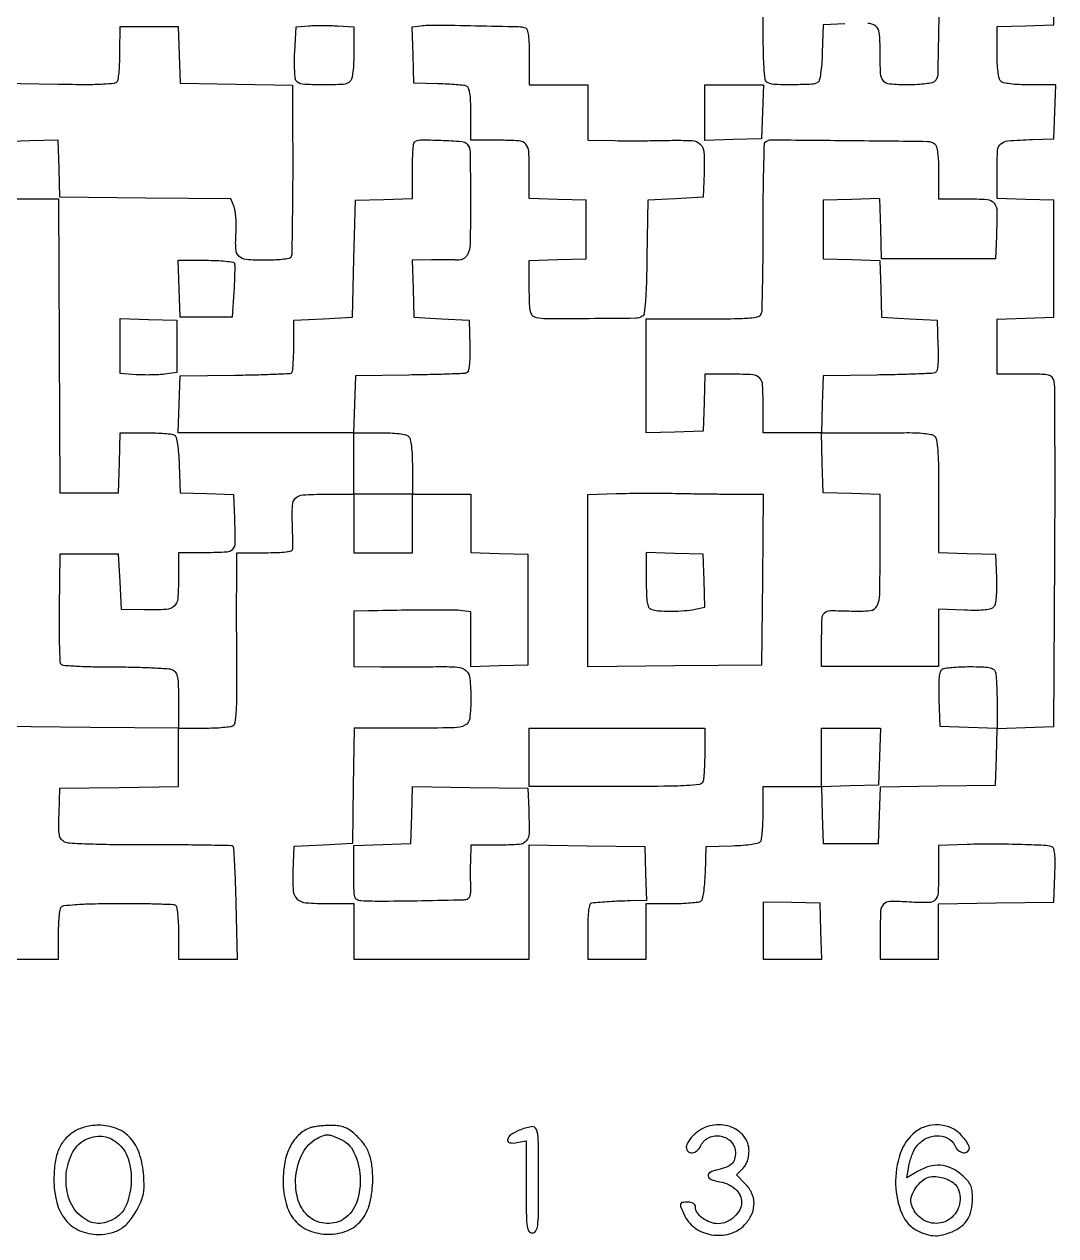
# Model space of a CAD drawing. Extents: x 156 to 936, y 100 to 969.
# Drawn here: x 600.9 to 936.1, y 100.1 to 493.7 of the extents above; entities that cross this region are included whole.
import ezdxf

# ---------------------------------------------------------------- set-up
doc = ezdxf.new("R2010")
doc.units = 0

msp = doc.modelspace()

# ---------------------------------------------------------------- linework, layer by layer
for points in [[(593, 190), (602.5, 190), (612, 190), (612.015313, 197.75, -0.00929), (612.078179, 200.807951, -0.01233), (612.255552, 203.584596, -0.009703), (612.503775, 205.877069, -0.11011), (612.811646, 206.729477, -0.22452), (613.785829, 207.344521, -0.012533), (617.450972, 207.698822, -0.01292), (622.850637, 207.944493, -0.00364), (631.280009, 208.048583, -0.003343), (638.132302, 208.037494, -0.00512), (644.07024, 207.927372, -0.001943), (649.157801, 207.761103, -0.129979), (649.983676, 207.510089, -0.217924), (650.385658, 206.907221, -0.011837), (650.701455, 204.586938, -0.016662), (650.926262, 201.720885, -0.01124), (651, 198.440983), (651, 190), (660.589464, 190), (670.178929, 190), (669.74334, 208.012791, 0.002823), (669.536153, 214.957962, 0.004488), (669.271975, 220.898055, 0.001167), (668.983721, 226.062863, 0.183859), (668.750371, 226.582962, 0.193548), (668.219122, 226.809471, 0.000591), (660.670565, 226.956534, 0.003229), (652.098715, 227.058036, 0.001999), (642.027354, 227.071991, -0.002943), (630.799254, 227.108755, -0.006469), (622.214923, 227.298484, -0.004155), (615.587532, 227.585933, -0.11038), (613.891327, 228.05816, -0.116988), (612.848096, 228.981137, -0.108872), (612.296297, 230.298453, -0.047384), (612.103737, 232.555997, -0.006429), (612.210468, 237.306341), (612.5, 245.5), (631.75, 245.771593), (651, 246.043186), (651, 255.521593), (651, 265), (659.25, 265.015313, 0.009207), (662.504508, 265.081292, 0.012241), (665.458031, 265.268104, 0.009592), (667.896816, 265.529636, 0.11026), (668.798615, 265.854376, 0.220203), (669.458979, 266.880049, 0.018144), (669.791871, 270.12415, 0.014868), (669.974531, 275.162258, 0.003503), (669.970327, 283.589063, -0.0008), (669.927455, 290.850982, -0.000636), (669.903698, 298.690225, -0.000643), (669.900274, 305.955231, -0.001617), (669.921712, 311.25), (670, 322), (679, 322, 0.007421), (683.250429, 322.063088, 0.026657), (685.953489, 322.287917, 0.039823), (687.631055, 322.655822, 0.304833), (688.115023, 323.25, 0.023576), (688.150362, 324.041531, 0.002319), (688.13669, 325.949894, 0.002927), (688.096509, 328.225591, 0.002316), (688.027262, 330.685808, -0.016654), (688.030833, 337.378652, -0.192941), (689.067865, 339.732171, -0.181203), (691.475423, 340.795931, -0.014384), (698.567388, 341), (708, 341), (708, 331.5), (708, 322), (717.5, 322), (727, 322), (727, 331.5), (727, 341), (736.5, 341), (746, 341), (746, 331.537526), (746, 322.075052), (755.25, 321.787526), (764.5, 321.5), (764.5, 303.5), (764.5, 285.5), (755.25, 285.212474), (746, 284.924948), (746, 293.848975), (746, 302.773001), (743.25, 303.153287, 0.031661), (740.518653, 303.356088, 0.003179), (733.979502, 303.385228, 0.00325), (725.032984, 303.310064, 0.00129), (712.75, 303.09531), (708, 303), (708, 294), (708, 285), (716.75, 284.906082, 0.002418), (720.762235, 284.882421, 0.001368), (725.62411, 284.890566, 0.001366), (730.526104, 284.925579, 0.002246), (734.672502, 284.985146, -0.018785), (741.663365, 284.854338, -0.172549), (744.418594, 283.695911, -0.187123), (745.705564, 281.105428, -0.022785), (746, 274.647529, -0.027723), (745.640404, 268.16701, -0.255934), (744.08105, 265.945274, -0.111118), (740.600141, 265.106774, -0.003764), (726.415076, 265), (708.044131, 265), (707.772065, 246.25), (707.5, 227.5), (698, 227), (688.5, 226.5), (688.203802, 218.520365, 0.025208), (688.288689, 212.139667, 0.193772), (689.555377, 209.493873, 0.168774), (692.405548, 208.264937, 0.018176), (699.69113, 208), (708, 208), (708, 199), (708, 190), (736.5, 190), (765, 190), (765, 208.522065), (765, 227.044131), (783.75, 226.772065), (802.5, 226.5), (802.788933, 217.75), (803.077866, 209), (797.788933, 208.881528, 0.004203), (794.305967, 208.774211, 0.005006), (791.022835, 208.612484, 0.005379), (787.986658, 208.399633, 0.007292), (785.25, 208.13795, 0.300638), (784.656366, 207.643997, 0.039211), (784.288554, 205.954255, 0.026529), (784.063364, 203.244157, 0.007464), (784, 199), (784, 190), (793.5, 190), (803, 190), (803, 199), (803, 208), (811.25, 208.015313, 0.008579), (814.497876, 208.077072, 0.011582), (817.430835, 208.251296, 0.008725), (819.854929, 208.494381, 0.112667), (820.706033, 208.797157, 0.192561), (821.236162, 209.533237, 0.02067), (821.666992, 211.63313, 0.020911), (822.005667, 214.460658, 0.010674), (822.206033, 218.031844), (822.5, 226.5), (830.968156, 226.793967, 0.010674), (834.539342, 226.994333, 0.020911), (837.36687, 227.333008, 0.02067), (839.466763, 227.763838, 0.192561), (840.202843, 228.293967, 0.112667), (840.505619, 229.145071, 0.008725), (840.748704, 231.569165, 0.011582), (840.922928, 234.502124, 0.008579), (840.984687, 237.75), (841, 246), (850.462474, 246), (859.924948, 246), (860.212474, 236.75), (860.5, 227.5), (869.5, 227.5), (878.5, 227.5), (878.787236, 236.728072), (879.074471, 245.956143), (897.787236, 246.228072), (916.5, 246.5), (916.787036, 255.712964), (917.074071, 264.925929), (926.287036, 265.212964), (935.5, 265.5), (935.776595, 320.5, 0.000947), (935.843216, 341.744487, 0.001486), (935.811656, 360.004687, 0.000367), (935.724867, 375.978117, 0.058002), (935.507543, 377.75, 0.122598), (934.851723, 379.003904, 0.154459), (933.732885, 379.672178, 0.053321), (931.54844, 379.94753, 0.004712), (925.980948, 380), (917, 380), (917, 388.962474), (917, 397.924948), (926.25, 398.212474), (935.5, 398.5), (935.5, 417.5), (935.5, 436.5), (926.25, 436.787526), (917, 437.075052), (917, 446.018474, -0.014194), (917.190094, 452.713321, -0.199365), (918.215838, 454.834916, -0.165063), (920.527107, 455.811311, -0.009054), (928.5, 456.245668), (935.5, 456.5), (935.788933, 465.25), (936.077866, 474), (927.738933, 474, -0.011007), (924.191211, 474.078112, -0.020282), (921.315326, 474.321952, -0.021049), (919.141383, 474.688939, -0.145022), (918.2, 475.2, -0.144682), (917.689961, 476.138013, -0.021131), (917.322617, 478.298731, -0.02038), (917.078344, 481.152513, -0.011159), (917, 484.662474), (917, 492.924948), (926.25, 493.212474), (935.5, 493.5), (935.5, 512.5)], [(898.145544, 507.347604, -0.003894), (898.019097, 492.616753, -0.00225), (897.699267, 477.295436, -0.192327), (896.8, 475.2, -0.142062), (895.888147, 474.698102, -0.021703), (893.825282, 474.327993, -0.021121), (891.136184, 474.08019, -0.012415), (887.906989, 474, -0.019529), (882.10285, 474.22678, -0.206572), (880.053293, 475.30822, -0.160126), (879.15772, 477.685296, -0.010688), (879, 485.062735, 0.021864), (878.742559, 490.947241, 0.211695), (877.562553, 493.083447, 0.162596), (875.01089, 493.947558, 0.011811)], [(867.479083, 493.800912), (860.5, 493.5), (860.207902, 484.532999, -0.009786), (860.008289, 480.707636, -0.020298), (859.673305, 477.737125, -0.020215), (859.24575, 475.552989, -0.195149), (858.707902, 474.798312, -0.130987), (856.817018, 474.201645, -0.008326), (850.955404, 474.034449, -0.010436), (845.174013, 474.086528, -0.084331), (842.581787, 474.606989, -0.272858), (841.669364, 475.754795, -0.020825), (841.269676, 479.85172, -0.012415), (841.047462, 487.069303, -0.001487), (841, 503.023655, -0.001985)], [(593.5, 474.5), (611.926619, 474.226758, 0.003139), (621.125155, 474.14811, 0.013555), (626.589823, 474.283854, 0.01557), (630.126519, 474.578359, 0.226527), (631.161306, 475.226758, 0.110913), (631.48003, 476.114795, 0.009356), (631.736503, 478.549423, 0.012063), (631.919865, 481.497312, 0.009035), (631.984687, 484.75), (632, 493), (641.462474, 493), (650.924948, 493), (651.212474, 483.75), (651.5, 474.5), (669.75, 474.227441), (688, 473.954883), (688.06114, 465.227441, -0.001912), (688.117332, 447.564734, -0.003036), (688.015807, 432.442702, -0.000694), (687.828109, 419.200197, -0.13532), (687.456417, 417.929481, -0.219014), (686.902204, 417.561605, -0.011404), (684.728382, 417.273035, -0.016318), (682.04715, 417.067423, -0.010976), (678.976167, 417, -0.020534), (673.026954, 417.24443, -0.17506), (670.636998, 418.336852, -0.192197), (669.616478, 420.648776, -0.025562), (669.699142, 426.092265, 0.018528), (669.767445, 428.427089, 0.017235), (669.666319, 430.817849, 0.017516), (669.428623, 432.935655, 0.054184), (669.066006, 434.326392), (668.061571, 436.968254), (640.280786, 437.234127), (612.5, 437.5), (612.211984, 446.787023), (611.923969, 456.074046), (602.711984, 455.787023), (593.5, 455.5)], [(597.340941, 436.94936, -0.004397), (603.098711, 437), (611.980606, 437), (612.240303, 389.25), (612.5, 341.5), (622, 341.5), (631.5, 341.5), (631.786212, 351.25), (632.072424, 361), (640.286212, 360.984687, -0.008629), (643.520344, 360.92284, -0.011635), (646.442021, 360.748365, -0.008794), (648.856556, 360.504875, -0.112486), (649.707902, 360.201688, -0.195149), (650.24575, 359.447011, -0.020215), (650.673305, 357.262875, -0.020298), (651.008289, 354.292364, -0.009786), (651.207902, 350.467001), (651.5, 341.5), (660.175041, 341.21216), (668.850082, 340.924321), (669.175041, 333.07227, -0.008354), (669.367457, 325.269224, -0.177796), (668.599686, 323.125855, -0.20953), (666.667874, 322.164334, -0.012187), (659.926676, 322), (651, 322), (651, 313.535184, -0.019469), (650.747846, 307.061981, -0.189546), (649.571436, 304.642181, -0.174407), (647.011008, 303.564796, -0.015985), (640, 303.41764), (632.5, 303.5), (632, 312.5), (631.5, 321.5), (622, 321.5), (612.5, 321.5), (612.225632, 304.074368, 0.004791), (612.184089, 297.331959, 0.007412), (612.290337, 291.509038, 0.002998), (612.483899, 286.556562, 0.187227), (612.831188, 285.768812, 0.182785), (613.61552, 285.414951, 0.003138), (618.391744, 285.147366, 0.007534), (624.017242, 284.952522, 0.004889), (630.525104, 284.888889, -0.005415), (637.099834, 284.817677, -0.007708), (642.937681, 284.601123, -0.00467), (647.821581, 284.29875, -0.105444), (649.169548, 283.909261, -0.140194), (650.125435, 282.982425, -0.085331), (650.67177, 281.495006, -0.039134), (650.936811, 278.944081, -0.006325), (651, 273.949481), (651, 264.969329), (622.25, 265.234665), (593.5, 265.5)]]:
    msp.add_lwpolyline(points, format="xyb")
for points in [[(708, 484.60745, -0.01127), (707.921487, 481.124654, -0.020452), (707.676896, 478.286781, -0.02119), (707.309293, 476.135567, -0.144437), (706.8, 475.2, -0.183586), (704.503234, 474.168066, -0.015501), (697.901061, 473.982213, -0.014408), (691.273847, 474.192173, -0.219069), (689.299234, 475.25, -0.136664), (688.948385, 476.138671, -0.012375), (688.756713, 478.540846, -0.01533), (688.685847, 481.466635, -0.011392), (688.780293, 484.69756), (689.207007, 492.895119), (693.353504, 493.19756, -0.012965), (695.315435, 493.289605, -0.006305), (697.824154, 493.310534, -0.006249), (700.437301, 493.266715, -0.008973), (702.75, 493.15745), (708, 492.814901)], [(763.75, 492.507151, -0.246717), (764.3349, 491.873551, -0.032642), (764.703097, 490.023167, -0.024788), (764.933062, 487.210996, -0.008007), (765, 483.031385), (765, 474), (774.5, 474), (784, 474), (784, 465), (784, 456), (792.75, 455.877856, 0.003038), (796.753975, 455.846297, 0.001737), (801.588588, 455.854364, 0.001735), (806.451836, 455.896248, 0.002881), (810.551575, 455.969406, -0.017424), (817.844456, 455.887427, -0.179666), (820.568326, 454.730576, -0.194263), (821.764253, 452.122142, -0.020896), (821.793771, 445.344796), (821.5, 437.5), (812.5, 437), (803.5, 436.5), (803.226647, 418.044584, -0.003561), (803.035521, 409.331725, -0.012194), (802.732937, 403.675066, -0.01105), (802.342971, 399.785498, -0.224357), (801.726647, 398.809897, -0.139323), (799.565733, 398.167174, -0.001615), (784.486505, 398.031392, -0.002285), (769.754359, 398.013648, -0.091011), (766.581787, 398.606989, -0.192061), (765.783328, 399.344751, -0.070053), (765.311792, 400.839867, -0.03465), (765.063076, 403.412948, -0.006773), (765, 408.069463), (765, 416.924948), (774.25, 417.212474), (783.5, 417.5), (783.5, 427), (783.5, 436.5), (774.25, 436.787526), (765, 437.075052), (765, 444.955738, 0.011491), (764.828717, 452.407908, 0.175559), (763.856224, 454.750156, 0.19511), (761.649006, 455.800898, 0.014732), (754.893011, 456), (746, 456), (746, 464.531385, 0.007752), (745.934159, 468.777777, 0.031479), (745.691744, 471.350588, 0.054621), (745.264362, 472.919119, 0.210332), (744.563292, 473.614086, 0.066081), (743.622277, 473.838828, 0.006234), (741.253462, 474.052598, 0.007896), (738.410469, 474.228351, 0.006135), (735.313292, 474.332702), (727.5, 474.5), (727.2134, 483.680046), (726.9268, 492.860092), (729.7134, 493.193131, -0.032654), (734.288401, 493.43889, -0.002133), (747.555982, 493.228124, -0.001057), (761.536238, 492.916796, -0.079464)], [(744.825593, 454.710147, -0.171523), (745.774009, 452.135819, -0.003008), (745.882844, 437.073355, -0.003912), (745.785098, 422.299677, -0.119807), (744.869043, 418.755305, -0.08073), (744.315937, 418.031504, -0.066471), (743.526428, 417.462571, -0.065976), (742.608945, 417.117311, -0.077007), (741.681331, 417.048124, 0.014905), (740.456739, 417.108734, 0.003065), (738.293805, 417.137972, 0.003222), (735.779617, 417.140346, 0.003026), (733.212474, 417.110691), (726.924948, 417), (727.212474, 407.75), (727.5, 398.5), (736.5, 398), (745.5, 397.5), (745.655791, 389.182464, -0.009061), (745.658064, 385.439537, -0.024861), (745.480608, 382.803781, -0.030545), (745.15899, 381.016131, -0.246125), (744.625231, 380.409682, -0.08122), (743.713801, 380.22082, -0.001418), (738.655722, 380.021419, -0.003542), (732.750088, 379.847261, -0.002348), (725.96944, 379.727218), (708.5, 379.5), (708.212474, 370.25), (707.924948, 361), (716.262474, 361, -0.01101), (719.809501, 360.921884, -0.020283), (722.684979, 360.678036, -0.021051), (724.858679, 360.311042, -0.145015), (725.8, 359.8, -0.147006), (726.316915, 358.838945, -0.020534), (726.681818, 356.584848, -0.019692), (726.923212, 353.57572, -0.010168), (727, 349.8), (727, 341), (717.5, 341), (708, 341), (708, 351), (708, 361), (679.462474, 361), (650.924948, 361), (651.212474, 370.25), (651.5, 379.5), (669.366758, 379.700091, 0.003101), (676.258835, 379.820029, 0.004914), (682.161164, 380.017414, 0.001377), (687.276531, 380.252938, 0.186269), (687.832692, 380.499359, 0.174595), (688.072958, 381.010123, 0.005537), (688.265867, 383.331492, 0.010134), (688.40945, 386.113331, 0.006787), (688.465934, 389.299268), (688.5, 397.5), (698, 398), (707.5, 398.5), (708, 417.5), (708.5, 436.5), (717.75, 436.787526), (727, 437.075052), (727, 445.870859, -0.007069), (727.048335, 449.289663, -0.010516), (727.195833, 452.278732, -0.005912), (727.400837, 454.768224, -0.174595), (727.666667, 455.333333, -0.197892), (729.545912, 456.116068, -0.010058), (736.300034, 456.006723, -0.009922), (743.051095, 455.627282, -0.203252)], [(896.737036, 454.803278, -0.160128), (897.299915, 453.906493, -0.027446), (897.681032, 451.904037, -0.023191), (897.924577, 449.106067, -0.010113), (898, 445.377555), (898, 437), (906.980948, 437, -0.017192), (913.752097, 436.767116, -0.20709), (916.017836, 435.595696, -0.171789), (916.939951, 433.02952, -0.011142), (916.798618, 424.988223), (916.5, 417.5), (898, 417.5), (879.5, 417.5), (879.213341, 427.287041), (878.926682, 437.074081), (869.713341, 436.787041), (860.5, 436.5), (860.5, 427), (860.5, 417.5), (869.712964, 417.212964), (878.925929, 416.925929), (879.212964, 407.712964), (879.5, 398.5), (888.5, 398), (897.5, 397.5), (897.790697, 389.234232, -0.008106), (897.866234, 385.246988, -0.029312), (897.724493, 382.712955, -0.046241), (897.390004, 381.119413, -0.23021), (896.782956, 380.470207, -0.080361), (895.79513, 380.263755, -0.00165), (890.727583, 380.048995, -0.00383), (884.789511, 379.862506, -0.002562), (877.992259, 379.735975), (860.5, 379.5), (860.212474, 370.25), (859.924948, 361), (869.212474, 360.931729, 0.001674), (873.373285, 360.915077, 0.001065), (878.216076, 360.922233, 0.00107), (882.967154, 360.949545, 0.001988), (886.820975, 360.99527, -0.011128), (890.372164, 360.972485, -0.01976), (893.29094, 360.773153, -0.020842), (895.521941, 360.437386, -0.126079), (896.570975, 359.941096, -0.180596), (897.321675, 358.632196, -0.022588), (897.714354, 355.326208, -0.015237), (897.942063, 349.982079, -0.003028), (898, 340.415081), (898, 322.075052), (907.25, 321.787526), (916.5, 321.5), (916.793771, 313.655204, -0.011559), (916.84217, 310.273852, -0.021189), (916.701223, 307.522092, -0.023197), (916.407018, 305.433375, -0.127282), (915.926516, 304.411457, -0.146513), (914.938809, 303.75425, -0.046044), (913.181635, 303.390478, -0.029245), (910.511406, 303.247105, -0.008463), (906.382745, 303.33695), (898, 303.661394), (898, 294.330697), (898, 285), (879, 285), (860, 285), (860, 294, -0.009036), (860.121822, 300.740614, -0.198521), (860.922758, 302.495865, -0.191866), (862.739711, 303.20402, -0.008357), (869.684577, 303.035926, 0.033542), (875.792074, 303.195655, 0.26383), (878.032459, 304.758538, 0.10785), (878.886598, 308.391551, 0.00401), (879, 322.529862), (879, 340.924948), (869.75, 341.212474), (860.5, 341.5), (860.213788, 351.25), (859.927576, 361), (850.463788, 361), (841, 361), (841, 368.918213, 0.011384), (840.829682, 376.397656, 0.174757), (839.860252, 378.745668, 0.195866), (837.658129, 379.79962, 0.014889), (830.930537, 380), (822.075052, 380), (821.787526, 370.75), (821.5, 361.5), (812.25, 361.212474), (803, 360.924948), (803, 379.462474), (803, 398), (821.393011, 398, 0.002472), (831.723448, 398.051073, 0.018295), (836.640441, 398.27975, 0.036273), (839.393178, 398.711497, 0.24904), (840.393011, 399.581787, 0.0853), (840.637946, 400.813994, 0.001153), (840.821697, 408.557191, 0.003237), (840.956085, 417.548087, 0.002118), (841, 427.915121, -0.002341), (841.048251, 438.218835, -0.00376), (841.196628, 447.005028, -0.000802), (841.396903, 454.7031, -0.191745), (841.669373, 455.33604, -0.200667), (843.635009, 456.142473, -0.000731), (869.104544, 455.933327, -0.000825), (894.447782, 455.64632, -0.171592)], [(669.166667, 416.019499, -0.082858), (669.280667, 415.32356, -0.003761), (669.255208, 412.897855, -0.0062), (669.167309, 410.008857, -0.004393), (669, 406.769499), (668.5, 398.5), (660, 398.5), (651.5, 398.5), (651.212474, 407.75), (650.924948, 417), (659.879141, 417, -0.010144), (663.350875, 416.929557, -0.016153), (666.312738, 416.713318, -0.010442), (668.696953, 416.411151, -0.281108)], [(650.5, 389), (650.5, 380.5), (646.5, 380, -0.018196), (644.594973, 379.831985, -0.00864), (642.132812, 379.747499, -0.008551), (639.552267, 379.747712, -0.011993), (637.25, 379.84255), (632, 380.185099), (632, 389.130076), (632, 398.075052), (641.25, 397.787526), (650.5, 397.5)], [(831.765819, 341.037566), (841.031637, 341), (840.765819, 313.25), (840.5, 285.5), (812.25, 285.234427), (784, 284.968853), (784, 312.946901), (784, 340.924948), (793.25, 341.212474, -0.004375), (797.512192, 341.307635, -0.002418), (802.720312, 341.353137, -0.00241), (807.999657, 341.348281, -0.003875), (812.5, 341.287566, 0.001274), (817.00143, 341.203418, 0.000792), (822.284334, 341.126499, 0.000794), (827.497552, 341.067131, 0.001436)], [(803, 313.144515, 0.006687), (803.062877, 308.443624, 0.034414), (803.311272, 305.851928, 0.069706), (803.782488, 304.347501, 0.192751), (804.581787, 303.606989, 0.078039), (806.798187, 303.133083, 0.014165), (811.014952, 303.021077, 0.0162), (815.448713, 303.172638, 0.032719), (818.912002, 303.6324), (822.074004, 304.264801), (821.787002, 312.8824), (821.5, 321.5), (812.25, 321.787526), (803, 322.075052)], [(916.393011, 283.418213, -0.069848), (916.63146, 282.385589, -0.006768), (916.821697, 279.817202, -0.008488), (916.955645, 276.734479, -0.006612), (917, 273.380687), (917, 264.924948), (907.75, 265.212474), (898.5, 265.5), (898.208654, 274.41543, -0.007874), (898.136581, 278.674656, -0.025891), (898.278743, 281.481964, -0.03736), (898.608404, 283.324421, -0.190691), (899.208654, 284.150117, -0.107982), (900.091332, 284.472535, -0.010487), (902.365802, 284.733216, -0.012916), (905.121612, 284.918989, -0.009869), (908.143011, 284.984687, -0.008442), (912.089976, 284.925952, -0.038989), (914.35885, 284.676047, -0.076097), (915.70187, 284.201663, -0.180148)], [(822, 257.081787, -0.006906), (821.956553, 253.936322, -0.008768), (821.825431, 251.034629, -0.007138), (821.63892, 248.616176, -0.0689), (821.405721, 247.614908, -0.274993), (820.276471, 246.724532, -0.018881), (816.056676, 246.33014, -0.012041), (808.727387, 246.10026, -0.001524), (792.905721, 246.033408), (765, 246.000575), (765, 255.500287), (765, 265), (793.5, 265), (822, 265)], [(764.800912, 238.520917, -0.012322), (764.941866, 230.88044, -0.176722), (764.009281, 228.372662, -0.202101), (761.732324, 227.227183, -0.01682), (754.980948, 227), (746, 227), (745.854633, 221.75, 0.004887), (745.814501, 219.50916, 0.00402), (745.81428, 217.116957, 0.004061), (745.849592, 214.919691, 0.010764), (745.921394, 213.350278, -0.032314), (745.924707, 212.096577, -0.039258), (745.760303, 210.933635, -0.043322), (745.468846, 210.009484, -0.157567), (745.075113, 209.546423, -0.133686), (743.718627, 209.144911, -0.000746), (730.152104, 208.866912, -0.003368), (717.71462, 208.714407, -0.014174), (710.25, 208.884778, -0.132461), (708.989452, 209.294904, -0.1897), (708.315976, 210.242452, -0.056598), (708.047635, 212.296736, -0.004204), (708, 217.962474), (708, 226.924948), (717.25, 227.212474), (726.5, 227.5), (726.787816, 236.771926), (727.075632, 246.043852), (745.787816, 245.771926), (764.5, 245.5)], [(907.25, 227.212474), (898, 226.924948), (898, 218.029862, -0.013351), (897.821928, 211.361954, -0.184523), (896.858554, 209.195034, -0.198836), (894.72836, 208.307022, -0.015854), (888.5, 208.48953, 0.015674), (882.256629, 208.67473, 0.199249), (880.134483, 207.789889, 0.18452), (879.17596, 205.628862, 0.013136), (879, 198.932612), (879, 190), (888.5, 190), (898, 190), (898, 198.977935), (898, 207.955869), (916.75, 208.227935), (935.5, 208.5), (935.789171, 217.266353, 0.007405), (935.866359, 221.515345, 0.027968), (935.726599, 224.17153, 0.044223), (935.397068, 225.823626, 0.248475), (934.789171, 226.447593, 0.067284), (932.225329, 226.90617, 0.003715), (924.064022, 227.193543, 0.006315), (915.257247, 227.326857, 0.008395)], [(617.298549, 134.040484, 0.072332), (614.209987, 131.481186, 0.081042), (612.118815, 128.23792, 0.067708), (610.925406, 124.020341, 0.034206), (610.526389, 118.5, 0.063056), (611.457911, 110.913514, 0.107691), (614.294581, 105.226356, 0.123744), (618.908396, 101.738304, 0.100611), (625, 100.5, 0.060513), (629.107497, 100.99894, 0.086913), (632.454007, 102.473962, 0.080468), (635.276689, 105.098962, 0.044827), (637.822966, 109.058543, 0.0268), (638.989368, 111.613247, 0.049334), (639.611816, 113.809867, 0.044581), (639.826492, 116.231023, 0.018056), (639.704559, 119.545187, 0.058689), (638.330852, 126.68315, 0.105929), (635.392647, 131.833439, 0.120467), (630.90663, 134.912421, 0.09068), (625, 135.992524, 0.032766), (622.950463, 135.858069, 0.029313), (620.856764, 135.456219, 0.03026), (618.908106, 134.83472, 0.044606)], [(693.5, 135.045972, 0.097791), (689.889564, 132.643407, 0.082324), (687.200071, 128.910956, 0.069862), (685.54882, 123.938545, 0.045313), (685, 117.895062, 0.064625), (685.953584, 110.548085, 0.111496), (688.788432, 105.105745, 0.123885), (693.436914, 101.773171, 0.091498), (699.674013, 100.554323, 0.098682), (705.795043, 101.707594, 0.127199), (710.381435, 105.093896, 0.109883), (713.188043, 110.717996, 0.061072), (714.125, 118.360317, 0.032868), (713.797017, 123.344348, 0.064613), (712.775685, 127.176371, 0.071388), (710.895234, 130.370745, 0.049216), (707.959192, 133.380884, 0.035958), (706.190055, 134.664354, 0.059713), (704.522128, 135.442366, 0.055654), (702.635438, 135.83657, 0.027093), (700.173275, 135.936614, 0.015176), (698.237406, 135.851552, 0.014606), (696.285274, 135.648841, 0.014698), (694.577076, 135.369537, 0.050225)], [(761.75, 134.341518, 0.049874), (758.981371, 132.854618, 0.200772), (757.948171, 131.284505, 0.423228), (758.643547, 130.300104, 0.088341), (761, 130.35), (764, 130.95), (764, 115.975, 0.002226), (764.042092, 106.522498, 0.030976), (764.283389, 103.121875, 0.119775), (764.882503, 101.582632, 0.245034), (766, 101, 0.267644), (767.131287, 101.652291, 0.103099), (767.721429, 103.4375, 0.026629), (767.959338, 107.362042, 0.001825), (768, 118.5, 0.002866), (767.925408, 131.514157, 0.091333), (767.31474, 134.628539, 0.3606), (765.689381, 135.522478, 0.051007)], [(819.076725, 133.411106, 0.033059), (817.899317, 132.27942, 0.034861), (816.903788, 131.021313, 0.037214), (816.20913, 129.822896, 0.113211), (816, 128.911106, 0.194379), (816.563335, 127.516791, 0.228689), (817.887593, 127.028575, 0.155602), (819.535738, 127.735452, 0.107759), (820.759506, 129.371519, -0.181551), (823.396002, 132.001072, -0.157365), (827.296, 132.44255, -0.159768), (830.676589, 130.523487, -0.186526), (832, 127.099392, -0.069669), (831.69559, 124.925307, -0.13167), (830.791821, 123.417795, -0.105164), (829.092835, 122.354164, -0.034798), (826.25, 121.536017, 0.057952), (823.719335, 120.679293, 0.338219), (823.115023, 119.507995, 0.268749), (824.083791, 118.360308, 0.046554), (826.945465, 117.624711, -0.069936), (829.709743, 116.775044, -0.080849), (831.982962, 115.222518, -0.089494), (833.476918, 113.180973, -0.113793), (834, 110.912352, -0.127019), (833.376555, 108.497806, -0.081575), (831.574244, 106.214263, -0.079202), (829.072612, 104.56892, -0.106323), (826.42742, 104, -0.084686), (823.806081, 104.44719, -0.075004), (821.357637, 105.745829, -0.082594), (819.604453, 107.558961, -0.152101), (819, 109.5, 0.140575), (818.822179, 110.11998, 0.118484), (818.333333, 110.6, 0.088208), (817.543379, 110.90137, 0.04716), (816.5, 111, 0.034909), (814.703785, 110.874439, 0.317548), (814.162841, 110.365896, 0.153733), (814.266948, 109.366256, 0.008555), (815.577273, 106.478402, 0.140472), (819.234832, 102.326503, 0.113481), (824.851776, 100.317429, 0.112462), (830.82386, 100.955741, 0.136037), (835.457273, 104.131591, 0.078116), (837.413148, 107.368072, 0.103258), (838.034654, 110.747267, 0.105712), (837.249487, 114.033348, 0.08526), (835.149573, 117.004274), (832.299145, 119.854701), (834.349573, 121.905128, 0.059879), (835.22286, 123.017012, 0.050288), (835.869259, 124.370065, 0.046955), (836.266663, 125.917737, 0.039396), (836.4, 127.60737, 0.170532), (834.703159, 132.437824, 0.143956), (830.23805, 135.553393, 0.129113), (824.386604, 135.942896, 0.127984)], [(890.509228, 133.828599, 0.145124), (885.533268, 126.799952, 0.089448), (884.013764, 116.704275, 0.093827), (886.113422, 107.141548, 0.183129), (891.445331, 101.592966, 0.03765), (894.347514, 100.474652, 0.068711), (896.850798, 100.082657, 0.067818), (899.388697, 100.381733, 0.035777), (902.401426, 101.394367, 0.064784), (905.379432, 103.119951, 0.09142), (907.428838, 105.392062, 0.086304), (908.608075, 108.349674, 0.05185), (909, 112.118914, 0.025622), (908.862665, 114.797201, 0.081207), (908.394923, 116.524014, 0.08085), (907.40035, 118.016105, 0.025251), (905.465204, 119.896408, 0.072179), (902.138511, 122.058992, 0.090457), (898.580901, 122.974574, 0.08864), (894.872843, 122.582479, 0.066426), (891.107478, 120.924287), (887.714956, 118.856051), (888.311771, 122.533796, -0.026676), (888.656923, 124.120316, -0.019244), (889.202687, 125.84762, -0.019522), (889.850896, 127.453911, -0.039381), (890.506592, 128.650405, -0.117463), (893.43142, 131.413122, -0.117152), (897.290544, 132.563932, -0.132296), (900.905644, 131.806634, -0.170038), (903.240494, 129.371519, 0.111781), (904.416794, 127.824699, 0.133935), (906.073196, 127.06161, 0.2073), (907.415393, 127.394889, 0.233774), (908, 128.576923, 0.115959), (907.812648, 129.373898, 0.028583), (907.141346, 130.549279, 0.027718), (906.195777, 131.842082, 0.024625), (905.076923, 133.076923, 0.097467), (901.883797, 135.219891, 0.086516), (897.977947, 136.110377, 0.085899), (893.976313, 135.628576, 0.094105)], [(631.639879, 129.85501, -0.141048), (634.900793, 124.41179, -0.083298), (635.611738, 116.812334, -0.086092), (633.820697, 109.639464, -0.170909), (629.854975, 105.425004, -0.058883), (626.8752, 104.304702, -0.09101), (624.137067, 104.138926, -0.09182), (621.535799, 104.955513, -0.060913), (618.962689, 106.75, -0.137975), (615.30527, 112.507611, -0.096858), (614.545197, 120.191973, -0.101076), (616.719795, 127.322996, -0.165772), (621.314715, 131.559038, -0.064829), (624.086379, 132.376339, -0.080381), (626.772396, 132.367894, -0.08079), (629.308171, 131.514059, -0.066293)], [(703.359797, 131.623027, -0.184236), (708.036242, 127.176818, -0.098235), (710.042115, 119.334353, -0.095088), (708.922571, 111.094646, -0.160131), (704.783205, 105.560704, -0.090471), (702.237728, 104.391565, -0.072919), (699.238997, 104.076962, -0.072103), (696.243351, 104.63759, -0.084589), (693.70725, 106.015637, -0.154434), (689.935206, 111.554947, -0.096299), (689.149342, 119.43662, -0.096502), (691.372631, 127.024321, -0.155903), (696.096399, 131.735258, -0.022767), (698.09856, 132.65154, -0.100112), (699.36933, 132.888179, -0.08259), (700.749816, 132.636607, -0.01268)], [(904.021109, 115.960558, -0.17653), (904.816516, 110.394278, -0.180847), (901.831268, 105.68887, -0.182827), (896.521028, 104.127575, -0.179309), (891.454545, 106.454545, -0.043134), (890.515205, 107.571619, -0.036445), (889.721023, 108.896181, -0.037988), (889.17488, 110.219866, -0.079008), (889, 111.319687, -0.106425), (889.519317, 113.731875, -0.06172), (891.068816, 116.274054, -0.062522), (893.153455, 118.31678, -0.123563), (895.269925, 119.222817, -0.073703), (897.75862, 119.251354, -0.055344), (900.418556, 118.582782, -0.05791), (902.699174, 117.417086, -0.12342)]]:
    msp.add_lwpolyline(points, format="xyb", close=True)
for points in [[(840.788933, 465.25), (840.5, 456.5), (831.25, 456.212474), (822, 455.924948), (822, 464.962474), (822, 474), (831.538933, 474), (841.077866, 474)], [(878.787526, 255.75), (878.5, 246.5), (869.25, 246.212474), (860, 245.924948), (860, 255.462474), (860, 265), (869.537526, 265), (879.075052, 265)], [(840.999039, 199.25), (841, 190), (850.537526, 190), (860.075052, 190), (859.787526, 199.060359), (859.5, 208.120719), (850.249039, 208.310359), (840.998078, 208.5)]]:
    msp.add_lwpolyline(points, close=True)

doc.saveas('drawing.dxf')
